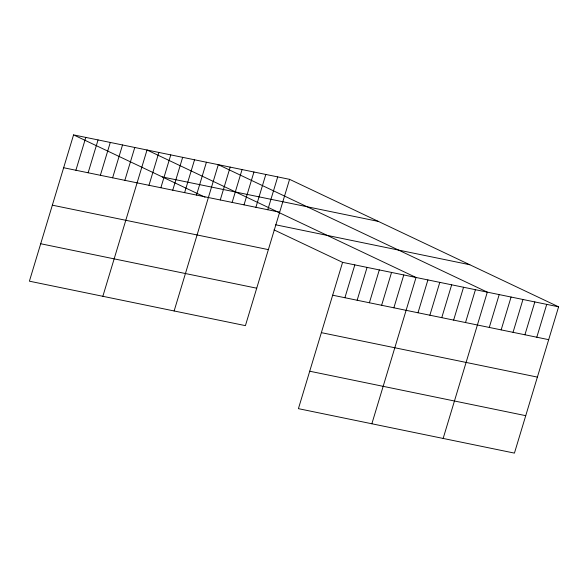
<?xml version="1.0" encoding="UTF-8"?>
<svg xmlns="http://www.w3.org/2000/svg" width="588" height="588" viewBox="0 0 588 588"><rect width="100%" height="100%" fill="white"/><g stroke="black" fill="none" stroke-linecap="round" stroke-linejoin="round"><path stroke-width="0.88" d="M73.566 134.887L29.4 281.182L245.416 325.642L289.583 179.34L73.566 134.887L205.028 197.178M75.896 170.255L85.811 137.408M88.134 172.776L98.049 139.929M100.372 175.297L110.294 142.443M112.617 177.811L122.532 144.964M124.854 180.332L134.777 147.485M102.849 296.301L147.015 150.006L416.032 277.477L371.859 423.772M148.977 185.293L158.892 152.446M160.862 187.741L170.777 154.894M172.74 190.189L182.655 157.341M184.617 192.629L194.54 159.782M196.502 195.076L206.417 162.229M174.129 310.971L218.302 164.677L487.312 292.148L443.146 438.442M220.265 199.964L230.18 167.117M232.142 202.412L242.065 169.564M244.027 204.859L253.942 172.012M255.905 207.299L265.82 174.452M267.79 209.747L277.705 176.9M273.986 229.857L342.584 262.358L298.417 408.66L514.434 453.113L558.6 306.818L289.583 179.34M344.906 297.726L354.829 264.879M357.151 300.248L367.066 267.4M369.389 302.769L379.304 269.921M381.634 305.282L391.549 272.435M393.872 307.803L403.787 274.956M417.995 312.772L427.91 279.917M429.872 315.212L439.795 282.365M441.757 317.66L451.672 284.812M453.635 320.1L463.55 287.253M465.52 322.547L475.435 289.7M489.275 327.435L499.197 294.588M501.16 329.883L511.075 297.036M513.037 332.33L522.96 299.483M524.922 334.77L534.837 301.923M536.8 337.218L546.722 304.371M162.347 176.951L378.363 221.411M63.651 167.734L279.668 212.194M275.669 224.792L469.827 264.747M342.584 262.358L558.6 306.818M52.347 205.175L268.363 249.628M332.668 295.205L548.685 339.666M40.704 243.748L256.721 288.201M321.364 332.646L537.381 377.099M309.722 371.219L525.731 415.672"/></g></svg>
